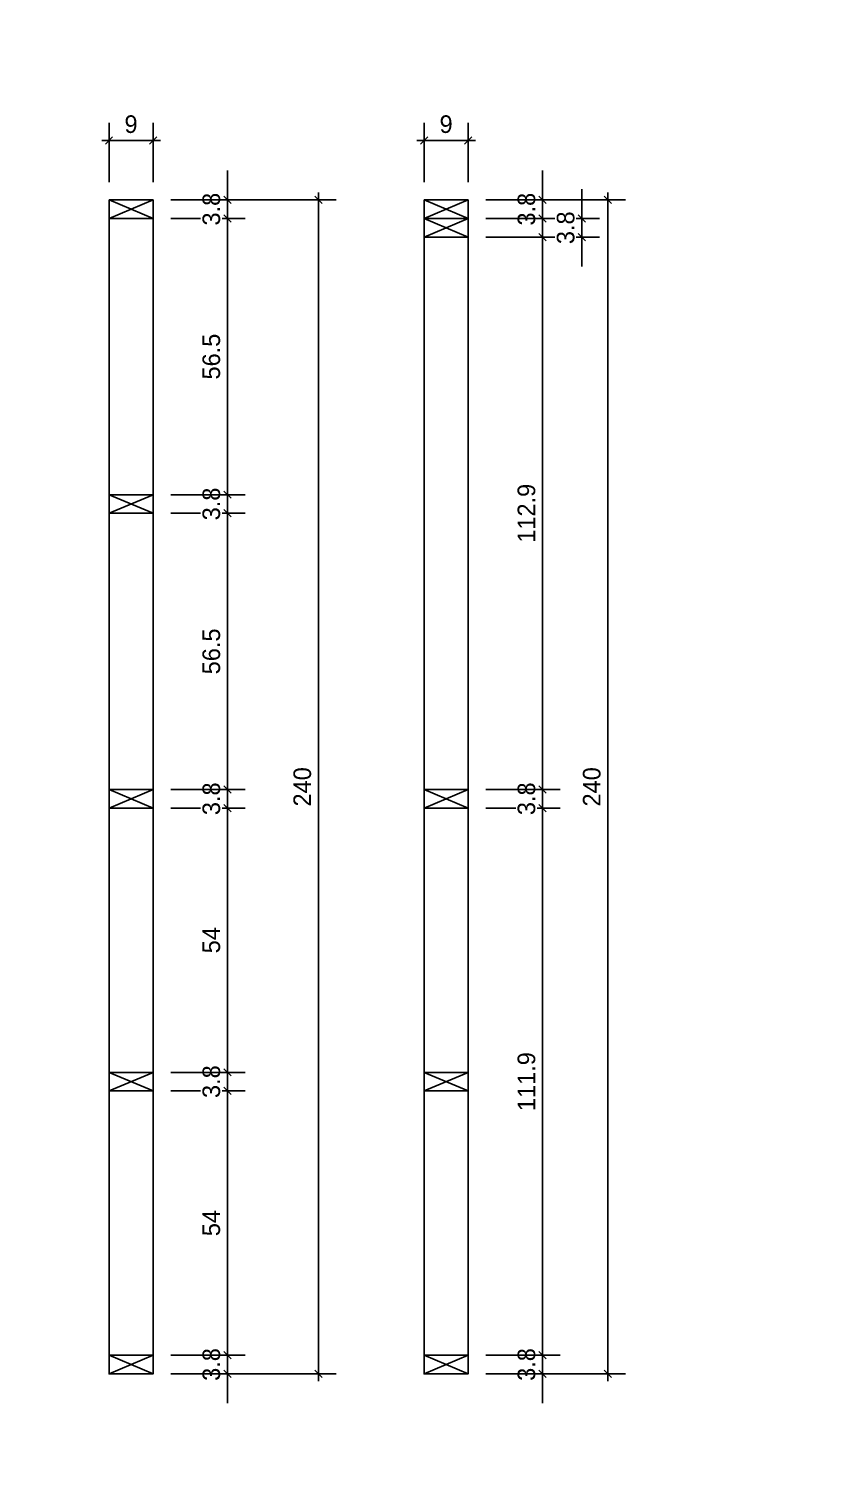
# Model space of a CAD drawing. Header units: millimetres. Extents: x 19458 to 19801, y 4351 to 4752.
# Drawn here: x 19556.33 to 19557.949, y 4504.776 to 4507.737 of the extents above; entities that cross this region are included whole.
import ezdxf

# ---------------------------------------------------------------- set-up
doc = ezdxf.new("R2010")
doc.units = ezdxf.units.MM
for name, color, linetype in [('0 @ 0.2', 7, 'Continuous'), ('cotas', 1, 'Continuous'), ('cotas @ 200', 1, 'Continuous'), ('cotas @ 300', 1, 'Continuous'), ('cotas @ 400', 1, 'Continuous'), ('cotas @ 500', 1, 'Continuous'), ('PANELES PARED', 2, 'Continuous')]:
    doc.layers.add(name, color=color, linetype=linetype)
doc.styles.add('century gothic', font='GOTHIC.TTF')
doc.styles.add('COTAS SMC', font='GOTHIC.TTF')
doc.dimstyles.new('ANOTATIVE 100 SMCONSTRUCCIONES', dxfattribs={"dimscale": 0, "dimtxt": 0.18, "dimasz": 0.15, "dimexe": 0.18, "dimexo": 0.09, "dimgap": 0.1, "dimtad": 1, "dimzin": 0, "dimdsep": 46, "dimtxsty": 'century gothic', "dimblk1": 'FLECHA1', "dimblk2": 'FLECHA1', "dimsah": 1, "dimcen": 0.18, "dimdle": 0.075, "dimclrd": 1, "dimclre": 1, "dimclrt": 2, "dimaunit": 1, "dimadec": 0, "dimazin": 0, "dimtfac": 0.75, "dimtix": 1, "dimtmove": 2, "dimatfit": 3, "dimfxl": 0.09, "dimtvp": 1.5, "dimtfill": 1, "dimtolj": 1, "dimtzin": 0, "dimarcsym": 0})
doc.dimstyles.new('ANOTATIVE CM SMCONSTRUCCIONES', dxfattribs={"dimscale": 0, "dimtxt": 0.18, "dimasz": 0.15, "dimexe": 0.18, "dimexo": 0.18, "dimgap": 0.07, "dimtad": 1, "dimdec": 1, "dimlfac": 100, "dimdsep": 46, "dimtxsty": 'century gothic', "dimblk1": 'FLECHA1', "dimblk2": 'FLECHA1', "dimsah": 1, "dimcen": 0.18, "dimdle": 0.075, "dimclrd": 1, "dimclre": 1, "dimclrt": 2, "dimaunit": 1, "dimadec": 0, "dimazin": 2, "dimtfac": 0.75, "dimtdec": 1, "dimtix": 1, "dimtmove": 2, "dimatfit": 3, "dimfxl": 0.09, "dimtvp": 1.5, "dimtfill": 1, "dimtolj": 1, "dimtzin": 0, "dimarcsym": 0})
doc.dimstyles.new('PIES SMCONSTRUCCIONES', dxfattribs={"dimscale": 0, "dimtxt": 0.18, "dimasz": 0.2, "dimexe": 0.18, "dimexo": 0, "dimgap": 0.1, "dimtad": 1, "dimdec": 0, "dimlfac": 39.370079, "dimzin": 0, "dimdsep": 46, "dimlunit": 4, "dimtxsty": 'COTAS SMC', "dimblk1": 'FLECHA1', "dimblk2": 'FLECHA1', "dimsah": 1, "dimcen": 0.2, "dimdle": 0.075, "dimclrd": 1, "dimclre": 1, "dimclrt": 2, "dimaunit": 1, "dimadec": 0, "dimazin": 0, "dimtfac": 0.75, "dimtdec": 0, "dimtix": 1, "dimtmove": 2, "dimatfit": 3, "dimfxl": 0.09, "dimtvp": 1.5, "dimtfill": 1, "dimtolj": 1, "dimtzin": 0, "dimarcsym": 0})

# ---------------------------------------------------------------- blocks, each defined once
blk = doc.blocks.new('FLECHA1')
at = {"color": 4}
blk.add_line((-0.246176, -0.248081), (0.248081, 0.25), dxfattribs=at)
at = {"color": 1}
blk.add_line((-1, 0), (0.496162, 0), dxfattribs=at)
blk = doc.blocks.new('*D1568')
at = {"layer": 'cotas', "color": 1, "lineweight": -2, "transparency": 16777216}
for p, q in [((19614.326, 4625.8448), (19614.326, 4700.8448)), ((19570.9836, 4550.8448), (19524.326, 4550.8448)), ((19614.326, 4548.4298), (19614.326, 4550.8448)), ((19570.5339, 4548.4298), (19524.326, 4548.4298)), ((19614.326, 4473.4298), (19614.326, 4398.4298))]:
    blk.add_line(p, q, dxfattribs=at)
at = {"layer": 'Defpoints', "color": 0, "transparency": 16777216}
for p in [(19614.326, 4550.8448), (19615.9836, 4550.8448), (19615.5339, 4548.4298)]:
    blk.add_point(p, dxfattribs=at)
at = {"layer": 'cotas', "color": 1, "lineweight": -2, "transparency": 16777216, "xscale": 75, "yscale": 75, "zscale": 75}
for p, rotation in [((19614.326, 4550.8448), 270), ((19614.326, 4548.4298), 90)]:
    blk.add_blockref('FLECHA1', p, dxfattribs=dict(at, rotation=rotation))
at = {"layer": 'cotas', "color": 2, "transparency": 16777216, "insert": (19517.3376, 4549.6373), "char_height": 90, "attachment_point": 5, "rotation": 90, "style": 'century gothic', "bg_fill": 3, "box_fill_scale": 1.1, "bg_fill_color": 256, "bg_fill_true_color": 13158600, "bg_fill_transparency": 0}
blk.add_mtext('\\A1;2.42', dxfattribs=at)
blk = doc.blocks.new('*D1597')
at = {"layer": 'cotas', "color": 1, "lineweight": -2, "transparency": 16777216}
for p, q in [((19614.326, 4580.8448), (19614.326, 4610.8448)), ((19597.9836, 4550.8448), (19578.326, 4550.8448)), ((19614.326, 4548.4298), (19614.326, 4550.8448)), ((19597.5339, 4548.4298), (19578.326, 4548.4298)), ((19614.326, 4518.4298), (19614.326, 4488.4298))]:
    blk.add_line(p, q, dxfattribs=at)
at = {"layer": 'Defpoints', "color": 0, "transparency": 16777216}
for p in [(19614.326, 4550.8448), (19615.9836, 4550.8448), (19615.5339, 4548.4298)]:
    blk.add_point(p, dxfattribs=at)
at = {"layer": 'cotas', "color": 1, "lineweight": -2, "transparency": 16777216, "xscale": 30, "yscale": 30, "zscale": 30}
for p, rotation in [((19614.326, 4550.8448), 270), ((19614.326, 4548.4298), 90)]:
    blk.add_blockref('FLECHA1', p, dxfattribs=dict(at, rotation=rotation))
at = {"layer": 'cotas', "color": 2, "transparency": 16777216, "insert": (19575.5307, 4549.6373), "char_height": 36, "attachment_point": 5, "rotation": 90, "style": 'century gothic', "bg_fill": 3, "box_fill_scale": 1.1, "bg_fill_color": 256, "bg_fill_true_color": 13158600, "bg_fill_transparency": 0}
blk.add_mtext('\\A1;2.42', dxfattribs=at)
blk = doc.blocks.new('*D1614')
at = {"layer": 'cotas', "color": 1, "lineweight": -2, "transparency": 16777216}
for p, q in [((19614.326, 4595.8448), (19614.326, 4640.8448)), ((19588.9836, 4550.8448), (19560.326, 4550.8448)), ((19614.326, 4548.4298), (19614.326, 4550.8448)), ((19588.5339, 4548.4298), (19560.326, 4548.4298)), ((19614.326, 4503.4298), (19614.326, 4458.4298))]:
    blk.add_line(p, q, dxfattribs=at)
at = {"layer": 'Defpoints', "color": 0, "transparency": 16777216}
for p in [(19614.326, 4550.8448), (19615.9836, 4550.8448), (19615.5339, 4548.4298)]:
    blk.add_point(p, dxfattribs=at)
at = {"layer": 'cotas', "color": 1, "lineweight": -2, "transparency": 16777216, "xscale": 45, "yscale": 45, "zscale": 45}
for p, rotation in [((19614.326, 4550.8448), 270), ((19614.326, 4548.4298), 90)]:
    blk.add_blockref('FLECHA1', p, dxfattribs=dict(at, rotation=rotation))
at = {"layer": 'cotas', "color": 2, "transparency": 16777216, "insert": (19556.133, 4549.6373), "char_height": 54, "attachment_point": 5, "rotation": 90, "style": 'century gothic', "bg_fill": 3, "box_fill_scale": 1.1, "bg_fill_color": 256, "bg_fill_true_color": 13158600, "bg_fill_transparency": 0}
blk.add_mtext('\\A1;2.42', dxfattribs=at)
blk = doc.blocks.new('*D1620')
at = {"layer": 'cotas', "color": 1, "lineweight": -2, "transparency": 16777216}
for p, q in [((19614.326, 4610.8448), (19614.326, 4670.8448)), ((19579.9836, 4550.8448), (19542.326, 4550.8448)), ((19614.326, 4548.4298), (19614.326, 4550.8448)), ((19579.5339, 4548.4298), (19542.326, 4548.4298)), ((19614.326, 4488.4298), (19614.326, 4428.4298))]:
    blk.add_line(p, q, dxfattribs=at)
at = {"layer": 'Defpoints', "color": 0, "transparency": 16777216}
for p in [(19614.326, 4550.8448), (19615.9836, 4550.8448), (19615.5339, 4548.4298)]:
    blk.add_point(p, dxfattribs=at)
at = {"layer": 'cotas', "color": 1, "lineweight": -2, "transparency": 16777216, "xscale": 60, "yscale": 60, "zscale": 60}
for p, rotation in [((19614.326, 4550.8448), 270), ((19614.326, 4548.4298), 90)]:
    blk.add_blockref('FLECHA1', p, dxfattribs=dict(at, rotation=rotation))
at = {"layer": 'cotas', "color": 2, "transparency": 16777216, "insert": (19536.7353, 4549.6373), "char_height": 72, "attachment_point": 5, "rotation": 90, "style": 'century gothic', "bg_fill": 3, "box_fill_scale": 1.1, "bg_fill_color": 256, "bg_fill_true_color": 13158600, "bg_fill_transparency": 0}
blk.add_mtext('\\A1;2.42', dxfattribs=at)
blk = doc.blocks.new('*D1623')
at = {"layer": 'cotas', "color": 1, "lineweight": -2, "transparency": 16777216}
for p, q in [((19620.0128, 4651.7533), (19620.0128, 4751.7533)), ((19620.4168, 4551.7533), (19530.0128, 4551.7533)), ((19620.0128, 4550.5333), (19620.0128, 4551.7533)), ((19620.4168, 4550.5333), (19530.0128, 4550.5333)), ((19620.0128, 4450.5333), (19620.0128, 4350.5333))]:
    blk.add_line(p, q, dxfattribs=at)
at = {"layer": 'Defpoints', "color": 0, "transparency": 16777216}
for p in [(19620.0128, 4551.7533), (19620.4168, 4551.7533), (19620.4168, 4550.5333)]:
    blk.add_point(p, dxfattribs=at)
at = {"layer": 'cotas', "color": 1, "lineweight": -2, "transparency": 16777216, "xscale": 100, "yscale": 100, "zscale": 100}
for p, rotation in [((19620.0128, 4551.7533), 270), ((19620.0128, 4550.5333), 90)]:
    blk.add_blockref('FLECHA1', p, dxfattribs=dict(at, rotation=rotation))
at = {"layer": 'cotas', "color": 2, "transparency": 16777216, "insert": (19523.8809, 4551.1433), "char_height": 90, "attachment_point": 5, "rotation": 90, "style": 'COTAS SMC', "bg_fill": 3, "box_fill_scale": 1.1, "bg_fill_color": 256, "bg_fill_true_color": 13158600, "bg_fill_transparency": 0}
blk.add_mtext("\\A1;4'", dxfattribs=at)
blk = doc.blocks.new('PZ1')
at = {"layer": 'PANELES PARED'}
for p, q in [((19503.9863, 4507.8495), (19504.0243, 4507.7595)), ((19503.9863, 4507.7595), (19504.0243, 4507.8495))]:
    blk.add_line(p, q, dxfattribs=at)
blk.add_lwpolyline([(19503.9863, 4507.7595), (19504.0243, 4507.7595), (19504.0243, 4507.8495), (19503.9863, 4507.8495)], close=True, dxfattribs=at)
blk = doc.blocks.new('*D534')
at = {"color": 1, "lineweight": -2, "transparency": 16777216}
for p, q in [((19556.7358, 4505.0553), (19556.7358, 4505.0853)), ((19556.6196, 4505.0253), (19556.7718, 4505.0253)), ((19556.7358, 4504.9873), (19556.7358, 4505.0253)), ((19556.6196, 4504.9873), (19556.7718, 4504.9873)), ((19556.7358, 4504.9573), (19556.7358, 4504.9273))]:
    blk.add_line(p, q, dxfattribs=at)
at = {"layer": 'Defpoints', "color": 0, "transparency": 16777216}
for p in [(19556.5836, 4505.0253), (19556.5836, 4504.9873)]:
    blk.add_point(p, dxfattribs=at)
at = {"color": 1, "lineweight": -2, "transparency": 16777216, "xscale": 0.03, "yscale": 0.03, "zscale": 0.03}
for p, rotation in [((19556.7358, 4505.0253), 270), ((19556.7358, 4504.9873), 90)]:
    blk.add_blockref('FLECHA1', p, dxfattribs=dict(at, rotation=rotation))
at = {"color": 2, "transparency": 16777216, "insert": (19556.7029, 4505.0063), "char_height": 0.036, "attachment_point": 5, "rotation": 90, "style": 'century gothic', "bg_fill": 3, "box_fill_scale": 1.1, "bg_fill_color": 256, "bg_fill_true_color": 13158600, "bg_fill_transparency": 0}
blk.add_mtext('\\A1;3.8', dxfattribs=at)
at = {"layer": 'Defpoints', "color": 0, "transparency": 16777216}
blk.add_point((19556.7358, 4505.0253), dxfattribs=at)
blk = doc.blocks.new('*D535')
at = {"color": 1, "lineweight": -2, "transparency": 16777216}
for p, q in [((19556.6196, 4505.5656), (19556.7718, 4505.5656)), ((19556.7358, 4505.0553), (19556.7358, 4505.5356)), ((19556.6196, 4505.0253), (19556.7718, 4505.0253))]:
    blk.add_line(p, q, dxfattribs=at)
at = {"layer": 'Defpoints', "color": 0, "transparency": 16777216}
for p in [(19556.5836, 4505.5656), (19556.7358, 4505.5656), (19556.5836, 4505.0253)]:
    blk.add_point(p, dxfattribs=at)
at = {"color": 1, "lineweight": -2, "transparency": 16777216, "xscale": 0.03, "yscale": 0.03, "zscale": 0.03}
for p, rotation in [((19556.7358, 4505.5656), 90), ((19556.7358, 4505.0253), 270)]:
    blk.add_blockref('FLECHA1', p, dxfattribs=dict(at, rotation=rotation))
at = {"color": 2, "transparency": 16777216, "insert": (19556.7029, 4505.2954), "char_height": 0.036, "attachment_point": 5, "rotation": 90, "style": 'century gothic', "bg_fill": 3, "box_fill_scale": 1.1, "bg_fill_color": 256, "bg_fill_true_color": 13158600, "bg_fill_transparency": 0}
blk.add_mtext('\\A1;54', dxfattribs=at)
blk = doc.blocks.new('*D536')
at = {"color": 1, "lineweight": -2, "transparency": 16777216}
for p, q in [((19556.7358, 4505.6336), (19556.7358, 4505.6636)), ((19556.6196, 4505.6036), (19556.7718, 4505.6036)), ((19556.7358, 4505.5656), (19556.7358, 4505.6036)), ((19556.6196, 4505.5656), (19556.7718, 4505.5656)), ((19556.7358, 4505.5356), (19556.7358, 4505.5056))]:
    blk.add_line(p, q, dxfattribs=at)
at = {"layer": 'Defpoints', "color": 0, "transparency": 16777216}
for p in [(19556.5836, 4505.6036), (19556.5836, 4505.5656)]:
    blk.add_point(p, dxfattribs=at)
at = {"color": 1, "lineweight": -2, "transparency": 16777216, "xscale": 0.03, "yscale": 0.03, "zscale": 0.03}
for p, rotation in [((19556.7358, 4505.6036), 270), ((19556.7358, 4505.5656), 90)]:
    blk.add_blockref('FLECHA1', p, dxfattribs=dict(at, rotation=rotation))
at = {"color": 2, "transparency": 16777216, "insert": (19556.7029, 4505.5846), "char_height": 0.036, "attachment_point": 5, "rotation": 90, "style": 'century gothic', "bg_fill": 3, "box_fill_scale": 1.1, "bg_fill_color": 256, "bg_fill_true_color": 13158600, "bg_fill_transparency": 0}
blk.add_mtext('\\A1;3.8', dxfattribs=at)
at = {"layer": 'Defpoints', "color": 0, "transparency": 16777216}
blk.add_point((19556.7358, 4505.6036), dxfattribs=at)
blk = doc.blocks.new('*D537')
at = {"color": 1, "lineweight": -2, "transparency": 16777216}
for p, q in [((19556.6196, 4506.1439), (19556.7718, 4506.1439)), ((19556.7358, 4505.6336), (19556.7358, 4506.1139)), ((19556.6196, 4505.6036), (19556.7718, 4505.6036))]:
    blk.add_line(p, q, dxfattribs=at)
at = {"layer": 'Defpoints', "color": 0, "transparency": 16777216}
for p in [(19556.5836, 4506.1439), (19556.7358, 4506.1439), (19556.5836, 4505.6036)]:
    blk.add_point(p, dxfattribs=at)
at = {"color": 1, "lineweight": -2, "transparency": 16777216, "xscale": 0.03, "yscale": 0.03, "zscale": 0.03}
for p, rotation in [((19556.7358, 4506.1439), 90), ((19556.7358, 4505.6036), 270)]:
    blk.add_blockref('FLECHA1', p, dxfattribs=dict(at, rotation=rotation))
at = {"color": 2, "transparency": 16777216, "insert": (19556.7029, 4505.8737), "char_height": 0.036, "attachment_point": 5, "rotation": 90, "style": 'century gothic', "bg_fill": 3, "box_fill_scale": 1.1, "bg_fill_color": 256, "bg_fill_true_color": 13158600, "bg_fill_transparency": 0}
blk.add_mtext('\\A1;54', dxfattribs=at)
blk = doc.blocks.new('*D538')
at = {"color": 1, "lineweight": -2, "transparency": 16777216}
for p, q in [((19556.7358, 4506.2119), (19556.7358, 4506.2419)), ((19556.6196, 4506.1819), (19556.7718, 4506.1819)), ((19556.7358, 4506.1439), (19556.7358, 4506.1819)), ((19556.6196, 4506.1439), (19556.7718, 4506.1439)), ((19556.7358, 4506.1139), (19556.7358, 4506.0839))]:
    blk.add_line(p, q, dxfattribs=at)
at = {"layer": 'Defpoints', "color": 0, "transparency": 16777216}
for p in [(19556.5836, 4506.1819), (19556.5836, 4506.1439)]:
    blk.add_point(p, dxfattribs=at)
at = {"color": 1, "lineweight": -2, "transparency": 16777216, "xscale": 0.03, "yscale": 0.03, "zscale": 0.03}
for p, rotation in [((19556.7358, 4506.1819), 270), ((19556.7358, 4506.1439), 90)]:
    blk.add_blockref('FLECHA1', p, dxfattribs=dict(at, rotation=rotation))
at = {"color": 2, "transparency": 16777216, "insert": (19556.7029, 4506.1629), "char_height": 0.036, "attachment_point": 5, "rotation": 90, "style": 'century gothic', "bg_fill": 3, "box_fill_scale": 1.1, "bg_fill_color": 256, "bg_fill_true_color": 13158600, "bg_fill_transparency": 0}
blk.add_mtext('\\A1;3.8', dxfattribs=at)
at = {"layer": 'Defpoints', "color": 0, "transparency": 16777216}
blk.add_point((19556.7358, 4506.1819), dxfattribs=at)
blk = doc.blocks.new('*D539')
at = {"color": 1, "lineweight": -2, "transparency": 16777216}
for p, q in [((19556.6196, 4506.7466), (19556.7718, 4506.7466)), ((19556.7358, 4506.2119), (19556.7358, 4506.7166)), ((19556.6196, 4506.1819), (19556.7718, 4506.1819))]:
    blk.add_line(p, q, dxfattribs=at)
at = {"layer": 'Defpoints', "color": 0, "transparency": 16777216}
for p in [(19556.5836, 4506.7466), (19556.7358, 4506.7466), (19556.5836, 4506.1819)]:
    blk.add_point(p, dxfattribs=at)
at = {"color": 1, "lineweight": -2, "transparency": 16777216, "xscale": 0.03, "yscale": 0.03, "zscale": 0.03}
for p, rotation in [((19556.7358, 4506.7466), 90), ((19556.7358, 4506.1819), 270)]:
    blk.add_blockref('FLECHA1', p, dxfattribs=dict(at, rotation=rotation))
at = {"color": 2, "transparency": 16777216, "insert": (19556.7029, 4506.4642), "char_height": 0.036, "attachment_point": 5, "rotation": 90, "style": 'century gothic', "bg_fill": 3, "box_fill_scale": 1.1, "bg_fill_color": 256, "bg_fill_true_color": 13158600, "bg_fill_transparency": 0}
blk.add_mtext('\\A1;56.5', dxfattribs=at)
blk = doc.blocks.new('*D540')
at = {"color": 1, "lineweight": -2, "transparency": 16777216}
for p, q in [((19556.7358, 4506.8146), (19556.7358, 4506.8446)), ((19556.6196, 4506.7846), (19556.7718, 4506.7846)), ((19556.7358, 4506.7466), (19556.7358, 4506.7846)), ((19556.6196, 4506.7466), (19556.7718, 4506.7466)), ((19556.7358, 4506.7166), (19556.7358, 4506.6866))]:
    blk.add_line(p, q, dxfattribs=at)
at = {"layer": 'Defpoints', "color": 0, "transparency": 16777216}
for p in [(19556.5836, 4506.7846), (19556.5836, 4506.7466)]:
    blk.add_point(p, dxfattribs=at)
at = {"color": 1, "lineweight": -2, "transparency": 16777216, "xscale": 0.03, "yscale": 0.03, "zscale": 0.03}
for p, rotation in [((19556.7358, 4506.7846), 270), ((19556.7358, 4506.7466), 90)]:
    blk.add_blockref('FLECHA1', p, dxfattribs=dict(at, rotation=rotation))
at = {"color": 2, "transparency": 16777216, "insert": (19556.7029, 4506.7656), "char_height": 0.036, "attachment_point": 5, "rotation": 90, "style": 'century gothic', "bg_fill": 3, "box_fill_scale": 1.1, "bg_fill_color": 256, "bg_fill_true_color": 13158600, "bg_fill_transparency": 0}
blk.add_mtext('\\A1;3.8', dxfattribs=at)
at = {"layer": 'Defpoints', "color": 0, "transparency": 16777216}
blk.add_point((19556.7358, 4506.7846), dxfattribs=at)
blk = doc.blocks.new('*D541')
at = {"color": 1, "lineweight": -2, "transparency": 16777216}
for p, q in [((19556.6196, 4507.3493), (19556.7718, 4507.3493)), ((19556.7358, 4506.8146), (19556.7358, 4507.3193)), ((19556.6196, 4506.7846), (19556.7718, 4506.7846))]:
    blk.add_line(p, q, dxfattribs=at)
at = {"layer": 'Defpoints', "color": 0, "transparency": 16777216}
for p in [(19556.5836, 4507.3493), (19556.7358, 4507.3493), (19556.5836, 4506.7846)]:
    blk.add_point(p, dxfattribs=at)
at = {"color": 1, "lineweight": -2, "transparency": 16777216, "xscale": 0.03, "yscale": 0.03, "zscale": 0.03}
for p, rotation in [((19556.7358, 4507.3493), 90), ((19556.7358, 4506.7846), 270)]:
    blk.add_blockref('FLECHA1', p, dxfattribs=dict(at, rotation=rotation))
at = {"color": 2, "transparency": 16777216, "insert": (19556.7029, 4507.0669), "char_height": 0.036, "attachment_point": 5, "rotation": 90, "style": 'century gothic', "bg_fill": 3, "box_fill_scale": 1.1, "bg_fill_color": 256, "bg_fill_true_color": 13158600, "bg_fill_transparency": 0}
blk.add_mtext('\\A1;56.5', dxfattribs=at)
blk = doc.blocks.new('*D542')
at = {"color": 1, "lineweight": -2, "transparency": 16777216}
for p, q in [((19556.7358, 4507.4173), (19556.7358, 4507.4473)), ((19556.6196, 4507.3873), (19556.7718, 4507.3873)), ((19556.7358, 4507.3493), (19556.7358, 4507.3873)), ((19556.6196, 4507.3493), (19556.7718, 4507.3493)), ((19556.7358, 4507.3193), (19556.7358, 4507.2893))]:
    blk.add_line(p, q, dxfattribs=at)
at = {"layer": 'Defpoints', "color": 0, "transparency": 16777216}
for p in [(19556.5836, 4507.3873), (19556.5836, 4507.3493)]:
    blk.add_point(p, dxfattribs=at)
at = {"color": 1, "lineweight": -2, "transparency": 16777216, "xscale": 0.03, "yscale": 0.03, "zscale": 0.03}
for p, rotation in [((19556.7358, 4507.3873), 270), ((19556.7358, 4507.3493), 90)]:
    blk.add_blockref('FLECHA1', p, dxfattribs=dict(at, rotation=rotation))
at = {"color": 2, "transparency": 16777216, "insert": (19556.7029, 4507.3683), "char_height": 0.036, "attachment_point": 5, "rotation": 90, "style": 'century gothic', "bg_fill": 3, "box_fill_scale": 1.1, "bg_fill_color": 256, "bg_fill_true_color": 13158600, "bg_fill_transparency": 0}
blk.add_mtext('\\A1;3.8', dxfattribs=at)
at = {"layer": 'Defpoints', "color": 0, "transparency": 16777216}
blk.add_point((19556.7358, 4507.3873), dxfattribs=at)
blk = doc.blocks.new('*D543')
at = {"color": 1, "lineweight": -2, "transparency": 16777216}
for p, q in [((19556.6196, 4507.3873), (19556.9578, 4507.3873)), ((19556.9218, 4505.0173), (19556.9218, 4507.3573)), ((19556.6196, 4504.9873), (19556.9578, 4504.9873))]:
    blk.add_line(p, q, dxfattribs=at)
at = {"layer": 'Defpoints', "color": 0, "transparency": 16777216}
for p in [(19556.5836, 4507.3873), (19556.9218, 4507.3873), (19556.5836, 4504.9873)]:
    blk.add_point(p, dxfattribs=at)
at = {"color": 1, "lineweight": -2, "transparency": 16777216, "xscale": 0.03, "yscale": 0.03, "zscale": 0.03}
for p, rotation in [((19556.9218, 4507.3873), 90), ((19556.9218, 4504.9873), 270)]:
    blk.add_blockref('FLECHA1', p, dxfattribs=dict(at, rotation=rotation))
at = {"color": 2, "transparency": 16777216, "insert": (19556.8889, 4506.1873), "char_height": 0.036, "attachment_point": 5, "rotation": 90, "style": 'century gothic', "bg_fill": 3, "box_fill_scale": 1.1, "bg_fill_color": 256, "bg_fill_true_color": 13158600, "bg_fill_transparency": 0}
blk.add_mtext('\\A1;240', dxfattribs=at)
blk = doc.blocks.new('*D544')
at = {"color": 1, "lineweight": -2, "transparency": 16777216}
for p, q in [((19556.4936, 4507.4233), (19556.4936, 4507.545)), ((19556.5836, 4507.4233), (19556.5836, 4507.545)), ((19556.5236, 4507.509), (19556.5536, 4507.509))]:
    blk.add_line(p, q, dxfattribs=at)
at = {"layer": 'Defpoints', "color": 0, "transparency": 16777216}
for p in [(19556.5836, 4507.509), (19556.4936, 4507.3873), (19556.5836, 4507.3873)]:
    blk.add_point(p, dxfattribs=at)
at = {"color": 1, "lineweight": -2, "transparency": 16777216, "xscale": 0.03, "yscale": 0.03, "zscale": 0.03, "rotation": 180}
blk.add_blockref('FLECHA1', (19556.4936, 4507.509), dxfattribs=at)
at = {"color": 1, "lineweight": -2, "transparency": 16777216, "xscale": 0.03, "yscale": 0.03, "zscale": 0.03}
blk.add_blockref('FLECHA1', (19556.5836, 4507.509), dxfattribs=at)
at = {"color": 2, "transparency": 16777216, "insert": (19556.5386, 4507.5419), "char_height": 0.036, "attachment_point": 5, "style": 'century gothic', "bg_fill": 3, "box_fill_scale": 1.1, "bg_fill_color": 256, "bg_fill_true_color": 13158600, "bg_fill_transparency": 0}
blk.add_mtext('\\A1;9', dxfattribs=at)
blk = doc.blocks.new('*D545')
at = {"color": 1, "lineweight": -2, "transparency": 16777216}
for p, q in [((19557.3801, 4505.0553), (19557.3801, 4505.0853)), ((19557.2638, 4505.0253), (19557.4161, 4505.0253)), ((19557.3801, 4504.9873), (19557.3801, 4505.0253)), ((19557.2638, 4504.9873), (19557.4161, 4504.9873)), ((19557.3801, 4504.9573), (19557.3801, 4504.9273))]:
    blk.add_line(p, q, dxfattribs=at)
at = {"layer": 'Defpoints', "color": 0, "transparency": 16777216}
for p in [(19557.2278, 4505.0253), (19557.2278, 4504.9873)]:
    blk.add_point(p, dxfattribs=at)
at = {"color": 1, "lineweight": -2, "transparency": 16777216, "xscale": 0.03, "yscale": 0.03, "zscale": 0.03}
for p, rotation in [((19557.3801, 4505.0253), 270), ((19557.3801, 4504.9873), 90)]:
    blk.add_blockref('FLECHA1', p, dxfattribs=dict(at, rotation=rotation))
at = {"color": 2, "transparency": 16777216, "insert": (19557.3472, 4505.0063), "char_height": 0.036, "attachment_point": 5, "rotation": 90, "style": 'century gothic', "bg_fill": 3, "box_fill_scale": 1.1, "bg_fill_color": 256, "bg_fill_true_color": 13158600, "bg_fill_transparency": 0}
blk.add_mtext('\\A1;3.8', dxfattribs=at)
at = {"layer": 'Defpoints', "color": 0, "transparency": 16777216}
blk.add_point((19557.3801, 4505.0253), dxfattribs=at)
blk = doc.blocks.new('*D546')
at = {"color": 1, "lineweight": -2, "transparency": 16777216}
for p, q in [((19557.2638, 4506.1439), (19557.4161, 4506.1439)), ((19557.3801, 4505.0553), (19557.3801, 4506.1139)), ((19557.2638, 4505.0253), (19557.4161, 4505.0253))]:
    blk.add_line(p, q, dxfattribs=at)
at = {"layer": 'Defpoints', "color": 0, "transparency": 16777216}
for p in [(19557.2278, 4506.1439), (19557.3801, 4506.1439), (19557.2278, 4505.0253)]:
    blk.add_point(p, dxfattribs=at)
at = {"color": 1, "lineweight": -2, "transparency": 16777216, "xscale": 0.03, "yscale": 0.03, "zscale": 0.03}
for p, rotation in [((19557.3801, 4506.1439), 90), ((19557.3801, 4505.0253), 270)]:
    blk.add_blockref('FLECHA1', p, dxfattribs=dict(at, rotation=rotation))
at = {"color": 2, "transparency": 16777216, "insert": (19557.3472, 4505.5846), "char_height": 0.036, "attachment_point": 5, "rotation": 90, "style": 'century gothic', "bg_fill": 3, "box_fill_scale": 1.1, "bg_fill_color": 256, "bg_fill_true_color": 13158600, "bg_fill_transparency": 0}
blk.add_mtext('\\A1;111.9', dxfattribs=at)
blk = doc.blocks.new('*D547')
at = {"color": 1, "lineweight": -2, "transparency": 16777216}
for p, q in [((19557.3801, 4506.2119), (19557.3801, 4506.2419)), ((19557.2638, 4506.1819), (19557.4161, 4506.1819)), ((19557.3801, 4506.1439), (19557.3801, 4506.1819)), ((19557.2638, 4506.1439), (19557.4161, 4506.1439)), ((19557.3801, 4506.1139), (19557.3801, 4506.0839))]:
    blk.add_line(p, q, dxfattribs=at)
at = {"layer": 'Defpoints', "color": 0, "transparency": 16777216}
for p in [(19557.2278, 4506.1819), (19557.2278, 4506.1439)]:
    blk.add_point(p, dxfattribs=at)
at = {"color": 1, "lineweight": -2, "transparency": 16777216, "xscale": 0.03, "yscale": 0.03, "zscale": 0.03}
for p, rotation in [((19557.3801, 4506.1819), 270), ((19557.3801, 4506.1439), 90)]:
    blk.add_blockref('FLECHA1', p, dxfattribs=dict(at, rotation=rotation))
at = {"color": 2, "transparency": 16777216, "insert": (19557.3472, 4506.1629), "char_height": 0.036, "attachment_point": 5, "rotation": 90, "style": 'century gothic', "bg_fill": 3, "box_fill_scale": 1.1, "bg_fill_color": 256, "bg_fill_true_color": 13158600, "bg_fill_transparency": 0}
blk.add_mtext('\\A1;3.8', dxfattribs=at)
at = {"layer": 'Defpoints', "color": 0, "transparency": 16777216}
blk.add_point((19557.3801, 4506.1819), dxfattribs=at)
blk = doc.blocks.new('*D548')
at = {"color": 1, "lineweight": -2, "transparency": 16777216}
for p, q in [((19557.2638, 4507.3113), (19557.4161, 4507.3113)), ((19557.3801, 4506.2119), (19557.3801, 4507.2813)), ((19557.2638, 4506.1819), (19557.4161, 4506.1819))]:
    blk.add_line(p, q, dxfattribs=at)
at = {"layer": 'Defpoints', "color": 0, "transparency": 16777216}
for p in [(19557.2278, 4507.3113), (19557.3801, 4507.3113), (19557.2278, 4506.1819)]:
    blk.add_point(p, dxfattribs=at)
at = {"color": 1, "lineweight": -2, "transparency": 16777216, "xscale": 0.03, "yscale": 0.03, "zscale": 0.03}
for p, rotation in [((19557.3801, 4507.3113), 90), ((19557.3801, 4506.1819), 270)]:
    blk.add_blockref('FLECHA1', p, dxfattribs=dict(at, rotation=rotation))
at = {"color": 2, "transparency": 16777216, "insert": (19557.3472, 4506.7466), "char_height": 0.036, "attachment_point": 5, "rotation": 90, "style": 'century gothic', "bg_fill": 3, "box_fill_scale": 1.1, "bg_fill_color": 256, "bg_fill_true_color": 13158600, "bg_fill_transparency": 0}
blk.add_mtext('\\A1;112.9', dxfattribs=at)
blk = doc.blocks.new('*D549')
at = {"color": 1, "lineweight": -2, "transparency": 16777216}
for p, q in [((19557.3801, 4507.4173), (19557.3801, 4507.4473)), ((19557.2638, 4507.3873), (19557.4161, 4507.3873)), ((19557.3801, 4507.3493), (19557.3801, 4507.3873)), ((19557.2638, 4507.3493), (19557.4161, 4507.3493)), ((19557.3801, 4507.3193), (19557.3801, 4507.2893))]:
    blk.add_line(p, q, dxfattribs=at)
at = {"layer": 'Defpoints', "color": 0, "transparency": 16777216}
for p in [(19557.2278, 4507.3873), (19557.2278, 4507.3493)]:
    blk.add_point(p, dxfattribs=at)
at = {"color": 1, "lineweight": -2, "transparency": 16777216, "xscale": 0.03, "yscale": 0.03, "zscale": 0.03}
for p, rotation in [((19557.3801, 4507.3873), 270), ((19557.3801, 4507.3493), 90)]:
    blk.add_blockref('FLECHA1', p, dxfattribs=dict(at, rotation=rotation))
at = {"color": 2, "transparency": 16777216, "insert": (19557.3472, 4507.3683), "char_height": 0.036, "attachment_point": 5, "rotation": 90, "style": 'century gothic', "bg_fill": 3, "box_fill_scale": 1.1, "bg_fill_color": 256, "bg_fill_true_color": 13158600, "bg_fill_transparency": 0}
blk.add_mtext('\\A1;3.8', dxfattribs=at)
at = {"layer": 'Defpoints', "color": 0, "transparency": 16777216}
blk.add_point((19557.3801, 4507.3873), dxfattribs=at)
blk = doc.blocks.new('*D550')
at = {"color": 1, "lineweight": -2, "transparency": 16777216}
for p, q in [((19557.2638, 4507.3873), (19557.5496, 4507.3873)), ((19557.5136, 4505.0173), (19557.5136, 4507.3573)), ((19557.2638, 4504.9873), (19557.5496, 4504.9873))]:
    blk.add_line(p, q, dxfattribs=at)
at = {"layer": 'Defpoints', "color": 0, "transparency": 16777216}
for p in [(19557.2278, 4507.3873), (19557.5136, 4507.3873), (19557.2278, 4504.9873)]:
    blk.add_point(p, dxfattribs=at)
at = {"color": 1, "lineweight": -2, "transparency": 16777216, "xscale": 0.03, "yscale": 0.03, "zscale": 0.03}
for p, rotation in [((19557.5136, 4507.3873), 90), ((19557.5136, 4504.9873), 270)]:
    blk.add_blockref('FLECHA1', p, dxfattribs=dict(at, rotation=rotation))
at = {"color": 2, "transparency": 16777216, "insert": (19557.4807, 4506.1873), "char_height": 0.036, "attachment_point": 5, "rotation": 90, "style": 'century gothic', "bg_fill": 3, "box_fill_scale": 1.1, "bg_fill_color": 256, "bg_fill_true_color": 13158600, "bg_fill_transparency": 0}
blk.add_mtext('\\A1;240', dxfattribs=at)
blk = doc.blocks.new('*D551')
at = {"color": 1, "lineweight": -2, "transparency": 16777216}
for p, q in [((19557.1378, 4507.4233), (19557.1378, 4507.545)), ((19557.2278, 4507.4233), (19557.2278, 4507.545)), ((19557.1678, 4507.509), (19557.1978, 4507.509))]:
    blk.add_line(p, q, dxfattribs=at)
at = {"layer": 'Defpoints', "color": 0, "transparency": 16777216}
for p in [(19557.2278, 4507.509), (19557.1378, 4507.3873), (19557.2278, 4507.3873)]:
    blk.add_point(p, dxfattribs=at)
at = {"color": 1, "lineweight": -2, "transparency": 16777216, "xscale": 0.03, "yscale": 0.03, "zscale": 0.03, "rotation": 180}
blk.add_blockref('FLECHA1', (19557.1378, 4507.509), dxfattribs=at)
at = {"color": 1, "lineweight": -2, "transparency": 16777216, "xscale": 0.03, "yscale": 0.03, "zscale": 0.03}
blk.add_blockref('FLECHA1', (19557.2278, 4507.509), dxfattribs=at)
at = {"color": 2, "transparency": 16777216, "insert": (19557.1828, 4507.5419), "char_height": 0.036, "attachment_point": 5, "style": 'century gothic', "bg_fill": 3, "box_fill_scale": 1.1, "bg_fill_color": 256, "bg_fill_true_color": 13158600, "bg_fill_transparency": 0}
blk.add_mtext('\\A1;9', dxfattribs=at)
blk = doc.blocks.new('*D552')
at = {"color": 1, "lineweight": -2, "transparency": 16777216}
for p, q in [((19557.4602, 4507.3793), (19557.4602, 4507.4093)), ((19557.2638, 4507.3493), (19557.4962, 4507.3493)), ((19557.4602, 4507.3113), (19557.4602, 4507.3493)), ((19557.2638, 4507.3113), (19557.4962, 4507.3113)), ((19557.4602, 4507.2813), (19557.4602, 4507.2513))]:
    blk.add_line(p, q, dxfattribs=at)
at = {"layer": 'Defpoints', "color": 0, "transparency": 16777216}
for p in [(19557.2278, 4507.3493), (19557.2278, 4507.3113)]:
    blk.add_point(p, dxfattribs=at)
at = {"color": 1, "lineweight": -2, "transparency": 16777216, "xscale": 0.03, "yscale": 0.03, "zscale": 0.03}
for p, rotation in [((19557.4602, 4507.3493), 270), ((19557.4602, 4507.3113), 90)]:
    blk.add_blockref('FLECHA1', p, dxfattribs=dict(at, rotation=rotation))
at = {"color": 2, "transparency": 16777216, "insert": (19557.4273, 4507.3303), "char_height": 0.036, "attachment_point": 5, "rotation": 90, "style": 'century gothic', "bg_fill": 3, "box_fill_scale": 1.1, "bg_fill_color": 256, "bg_fill_true_color": 13158600, "bg_fill_transparency": 0}
blk.add_mtext('\\A1;3.8', dxfattribs=at)
at = {"layer": 'Defpoints', "color": 0, "transparency": 16777216}
blk.add_point((19557.4602, 4507.3493), dxfattribs=at)
blk = doc.blocks.new('*U1729')
at = {"layer": 'cotas @ 500'}
dim = blk.add_linear_dim(base=(19614.3260382735, 4550.8448237801), p1=(19615.5338597089, 4548.4298237801), p2=(19615.9836080801, 4550.8448237801), angle=90, dimstyle='ANOTATIVE 100 SMCONSTRUCCIONES', override={"dimscale": 500, "dimtix": 1, "dimtofl": 1, "dimtmove": 1, "dimatfit": 1}, dxfattribs=at)
dim.commit()
dim.dimension.update_dxf_attribs({"geometry": '*D1568', "text_midpoint": (19517.3375950376, 4549.6373237801)})
at = {"layer": 'cotas @ 200'}
dim = blk.add_linear_dim(base=(19614.3260382735, 4550.8448237801), p1=(19615.5338597089, 4548.4298237801), p2=(19615.9836080801, 4550.8448237801), angle=90, dimstyle='ANOTATIVE 100 SMCONSTRUCCIONES', override={"dimscale": 200, "dimtix": 1, "dimtofl": 1, "dimtmove": 1, "dimatfit": 1}, dxfattribs=at)
dim.commit()
dim.dimension.update_dxf_attribs({"geometry": '*D1597', "text_midpoint": (19575.5306609792, 4549.6373237801)})
at = {"layer": 'cotas @ 300'}
dim = blk.add_linear_dim(base=(19614.3260382735, 4550.8448237801), p1=(19615.5338597089, 4548.4298237801), p2=(19615.9836080801, 4550.8448237801), angle=90, dimstyle='ANOTATIVE 100 SMCONSTRUCCIONES', override={"dimscale": 300, "dimtix": 1, "dimtofl": 1, "dimtmove": 1, "dimatfit": 1}, dxfattribs=at)
dim.commit()
dim.dimension.update_dxf_attribs({"geometry": '*D1614', "text_midpoint": (19556.132972332, 4549.6373237801)})
at = {"layer": 'cotas @ 400'}
dim = blk.add_linear_dim(base=(19614.3260382735, 4550.8448237801), p1=(19615.5338597089, 4548.4298237801), p2=(19615.9836080801, 4550.8448237801), angle=90, dimstyle='ANOTATIVE 100 SMCONSTRUCCIONES', override={"dimscale": 400, "dimtix": 1, "dimtofl": 1, "dimtmove": 1, "dimatfit": 1}, dxfattribs=at)
dim.commit()
dim.dimension.update_dxf_attribs({"geometry": '*D1620', "text_midpoint": (19536.7352836848, 4549.6373237801)})
blk = doc.blocks.new('*U1731')
at = {"layer": 'cotas @ 500'}
dim = blk.add_linear_dim(base=(19620.0128, 4551.7533), p1=(19620.4168, 4550.5333), p2=(19620.4168, 4551.7533), angle=90, dimstyle='PIES SMCONSTRUCCIONES', override={"dimscale": 500, "dimtix": 1, "dimtofl": 1, "dimtmove": 2, "dimatfit": 3}, dxfattribs=at)
dim.commit()
dim.dimension.update_dxf_attribs({"geometry": '*D1623', "text_midpoint": (19523.8809, 4551.1433)})

msp = doc.modelspace()

# ---------------------------------------------------------------- block references
at = {"layer": 'cotas'}
msp.add_blockref('*U1729', (0, 0), dxfattribs=at)

# ---------------------------------------------------------------- next in the draw order: block references
msp.add_blockref('*U1731', (0, 0), dxfattribs=at)

# ---------------------------------------------------------------- next in the draw order: linework, layer by layer
at = {"layer": 'PANELES PARED'}
for points in [[(19556.4936, 4507.3873), (19556.5836, 4507.3873), (19556.5836, 4504.9873), (19556.4936, 4504.9873)], [(19557.1378, 4507.3873), (19557.2278, 4507.3873), (19557.2278, 4504.9873), (19557.1378, 4504.9873)]]:
    msp.add_lwpolyline(points, close=True, dxfattribs=at)

# ---------------------------------------------------------------- next in the draw order: block references
at = {"rotation": 270}
for p in [(15048.7341, 24011.3735), (15049.3783, 24011.3735), (15048.7341, 24010.7708), (15048.7341, 24010.1681), (15049.3783, 24010.1681), (15048.7341, 24009.5898), (15049.3783, 24009.5898), (15048.7341, 24009.0115), (15049.3783, 24009.0115)]:
    msp.add_blockref('PZ1', p, dxfattribs=at)

# ---------------------------------------------------------------- next in the draw order: dimensions: what is measured, and where the dimension line sits
at = {"layer": '0 @ 0.2'}
for base, p1, p2, picture, middle in [((19556.7358, 4505.0253), (19556.5836, 4504.9873), (19556.5836, 4505.0253), '*D534', (19556.7029, 4505.0063)), ((19557.3801, 4505.0253), (19557.2278, 4504.9873), (19557.2278, 4505.0253), '*D545', (19557.3472, 4505.0063))]:
    dim = msp.add_linear_dim(base=base, p1=p1, p2=p2, angle=90, dimstyle='ANOTATIVE CM SMCONSTRUCCIONES', override={"dimscale": 0.2, "dimtix": 1, "dimtofl": 1, "dimtmove": 2, "dimatfit": 3}, dxfattribs=at)
    dim.commit()
    dim.dimension.update_dxf_attribs({"geometry": picture, "text_midpoint": middle})

# ---------------------------------------------------------------- next in the draw order: dimensions: what is measured, and where the dimension line sits
for base, p1, p2, picture, middle in [((19557.3801, 4506.1439), (19557.2278, 4505.0253), (19557.2278, 4506.1439), '*D546', (19557.3472, 4505.5846)), ((19556.7358, 4505.5656), (19556.5836, 4505.0253), (19556.5836, 4505.5656), '*D535', (19556.7029, 4505.2954))]:
    dim = msp.add_linear_dim(base=base, p1=p1, p2=p2, angle=90, dimstyle='ANOTATIVE CM SMCONSTRUCCIONES', override={"dimscale": 0.2, "dimtix": 1, "dimtofl": 1, "dimtmove": 2, "dimatfit": 3}, dxfattribs=at)
    dim.commit()
    dim.dimension.update_dxf_attribs({"geometry": picture, "text_midpoint": middle})

# ---------------------------------------------------------------- next in the draw order: dimensions: what is measured, and where the dimension line sits
for base, p1, p2, picture, middle in [((19557.3801, 4506.1819), (19557.2278, 4506.1439), (19557.2278, 4506.1819), '*D547', (19557.3472, 4506.1629)), ((19556.7358, 4505.6036), (19556.5836, 4505.5656), (19556.5836, 4505.6036), '*D536', (19556.7029, 4505.5846))]:
    dim = msp.add_linear_dim(base=base, p1=p1, p2=p2, angle=90, dimstyle='ANOTATIVE CM SMCONSTRUCCIONES', override={"dimscale": 0.2, "dimtix": 1, "dimtofl": 1, "dimtmove": 2, "dimatfit": 3}, dxfattribs=at)
    dim.commit()
    dim.dimension.update_dxf_attribs({"geometry": picture, "text_midpoint": middle})

# ---------------------------------------------------------------- next in the draw order: dimensions: what is measured, and where the dimension line sits
for base, p1, p2, picture, middle in [((19557.3801, 4507.3113), (19557.2278, 4506.1819), (19557.2278, 4507.3113), '*D548', (19557.3472, 4506.7466)), ((19556.7358, 4506.1439), (19556.5836, 4505.6036), (19556.5836, 4506.1439), '*D537', (19556.7029, 4505.8737))]:
    dim = msp.add_linear_dim(base=base, p1=p1, p2=p2, angle=90, dimstyle='ANOTATIVE CM SMCONSTRUCCIONES', override={"dimscale": 0.2, "dimtix": 1, "dimtofl": 1, "dimtmove": 2, "dimatfit": 3}, dxfattribs=at)
    dim.commit()
    dim.dimension.update_dxf_attribs({"geometry": picture, "text_midpoint": middle})

# ---------------------------------------------------------------- next in the draw order: dimensions: what is measured, and where the dimension line sits
for base, p1, p2, picture, middle in [((19557.3801, 4507.3873), (19557.2278, 4507.3493), (19557.2278, 4507.3873), '*D549', (19557.3472, 4507.3683)), ((19556.7358, 4506.1819), (19556.5836, 4506.1439), (19556.5836, 4506.1819), '*D538', (19556.7029, 4506.1629))]:
    dim = msp.add_linear_dim(base=base, p1=p1, p2=p2, angle=90, dimstyle='ANOTATIVE CM SMCONSTRUCCIONES', override={"dimscale": 0.2, "dimtix": 1, "dimtofl": 1, "dimtmove": 2, "dimatfit": 3}, dxfattribs=at)
    dim.commit()
    dim.dimension.update_dxf_attribs({"geometry": picture, "text_midpoint": middle})

# ---------------------------------------------------------------- next in the draw order: dimensions: what is measured, and where the dimension line sits
for base, p1, p2, picture, middle in [((19557.5136, 4507.3873), (19557.2278, 4504.9873), (19557.2278, 4507.3873), '*D550', (19557.4807, 4506.1873)), ((19556.7358, 4506.7466), (19556.5836, 4506.1819), (19556.5836, 4506.7466), '*D539', (19556.7029, 4506.4642))]:
    dim = msp.add_linear_dim(base=base, p1=p1, p2=p2, angle=90, dimstyle='ANOTATIVE CM SMCONSTRUCCIONES', override={"dimscale": 0.2, "dimtix": 1, "dimtofl": 1, "dimtmove": 2, "dimatfit": 3}, dxfattribs=at)
    dim.commit()
    dim.dimension.update_dxf_attribs({"geometry": picture, "text_midpoint": middle})

# ---------------------------------------------------------------- next in the draw order: block references
at = {"rotation": 270}
msp.add_blockref('PZ1', (15049.3783, 24011.3355), dxfattribs=at)

# ---------------------------------------------------------------- next in the draw order: dimensions: what is measured, and where the dimension line sits
at = {"layer": '0 @ 0.2'}
dim = msp.add_linear_dim(base=(19557.2278, 4507.509), p1=(19557.1378, 4507.3873), p2=(19557.2278, 4507.3873), dimstyle='ANOTATIVE CM SMCONSTRUCCIONES', override={"dimscale": 0.2, "dimtix": 1, "dimtofl": 1, "dimtmove": 2, "dimatfit": 3}, dxfattribs=at)
dim.commit()
dim.dimension.update_dxf_attribs({"geometry": '*D551', "text_midpoint": (19557.1828, 4507.5419)})
dim = msp.add_linear_dim(base=(19556.7358, 4506.7846), p1=(19556.5836, 4506.7466), p2=(19556.5836, 4506.7846), angle=90, dimstyle='ANOTATIVE CM SMCONSTRUCCIONES', override={"dimscale": 0.2, "dimtix": 1, "dimtofl": 1, "dimtmove": 2, "dimatfit": 3}, dxfattribs=at)
dim.commit()
dim.dimension.update_dxf_attribs({"geometry": '*D540', "text_midpoint": (19556.7029, 4506.7656)})

# ---------------------------------------------------------------- next in the draw order: dimensions: what is measured, and where the dimension line sits
for base, p1, p2, picture, middle in [((19557.4602, 4507.3493), (19557.2278, 4507.3113), (19557.2278, 4507.3493), '*D552', (19557.4273, 4507.3303)), ((19556.7358, 4507.3493), (19556.5836, 4506.7846), (19556.5836, 4507.3493), '*D541', (19556.7029, 4507.0669))]:
    dim = msp.add_linear_dim(base=base, p1=p1, p2=p2, angle=90, dimstyle='ANOTATIVE CM SMCONSTRUCCIONES', override={"dimscale": 0.2, "dimtix": 1, "dimtofl": 1, "dimtmove": 2, "dimatfit": 3}, dxfattribs=at)
    dim.commit()
    dim.dimension.update_dxf_attribs({"geometry": picture, "text_midpoint": middle})

# ---------------------------------------------------------------- next in the draw order: dimensions: what is measured, and where the dimension line sits
dim = msp.add_linear_dim(base=(19556.7358, 4507.3873), p1=(19556.5836, 4507.3493), p2=(19556.5836, 4507.3873), angle=90, dimstyle='ANOTATIVE CM SMCONSTRUCCIONES', override={"dimscale": 0.2, "dimtix": 1, "dimtofl": 1, "dimtmove": 2, "dimatfit": 3}, dxfattribs=at)
dim.commit()
dim.dimension.update_dxf_attribs({"geometry": '*D542', "text_midpoint": (19556.7029, 4507.3683)})

# ---------------------------------------------------------------- next in the draw order: dimensions: what is measured, and where the dimension line sits
dim = msp.add_linear_dim(base=(19556.9218, 4507.3873), p1=(19556.5836, 4504.9873), p2=(19556.5836, 4507.3873), angle=90, dimstyle='ANOTATIVE CM SMCONSTRUCCIONES', override={"dimscale": 0.2, "dimtix": 1, "dimtofl": 1, "dimtmove": 2, "dimatfit": 3}, dxfattribs=at)
dim.commit()
dim.dimension.update_dxf_attribs({"geometry": '*D543', "text_midpoint": (19556.8889, 4506.1873)})

# ---------------------------------------------------------------- next in the draw order: dimensions: what is measured, and where the dimension line sits
dim = msp.add_linear_dim(base=(19556.5836, 4507.509), p1=(19556.4936, 4507.3873), p2=(19556.5836, 4507.3873), dimstyle='ANOTATIVE CM SMCONSTRUCCIONES', override={"dimscale": 0.2, "dimtix": 1, "dimtofl": 1, "dimtmove": 2, "dimatfit": 3}, dxfattribs=at)
dim.commit()
dim.dimension.update_dxf_attribs({"geometry": '*D544', "text_midpoint": (19556.5386, 4507.5419)})

doc.saveas('drawing.dxf')
